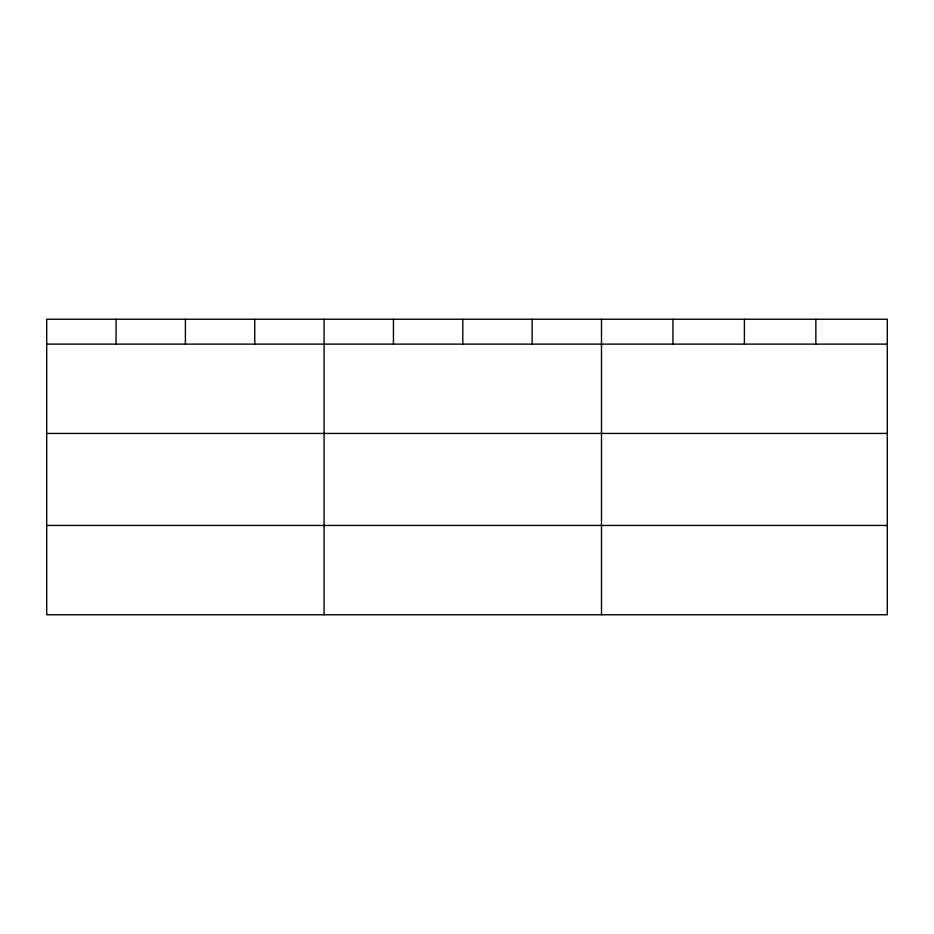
<?xml version="1.0" encoding="UTF-8"?>
<svg xmlns="http://www.w3.org/2000/svg" width="934" height="934" viewBox="0 0 934 934"><rect width="100%" height="100%" fill="white"/><g stroke="black" fill="none" stroke-linecap="round" stroke-linejoin="round"><path stroke-width="1.4" d="M887.3 433.434L887.3 319.241L46.7 319.241L46.7 614.759L887.3 614.759L887.3 433.434L46.7 433.434M46.7 344.121L887.3 344.121M46.7 525.457L887.3 525.457M815.849 319.241L815.849 344.121M744.398 319.241L744.398 344.121M672.947 319.241L672.947 344.121M601.496 319.241L601.496 614.759M532.147 319.241L532.147 344.121M462.797 319.241L462.797 344.121M393.447 319.241L393.447 344.121M324.098 319.241L324.098 614.759M254.748 319.241L254.748 344.121M185.399 319.241L185.399 344.121M116.05 319.241L116.05 344.121"/></g></svg>
